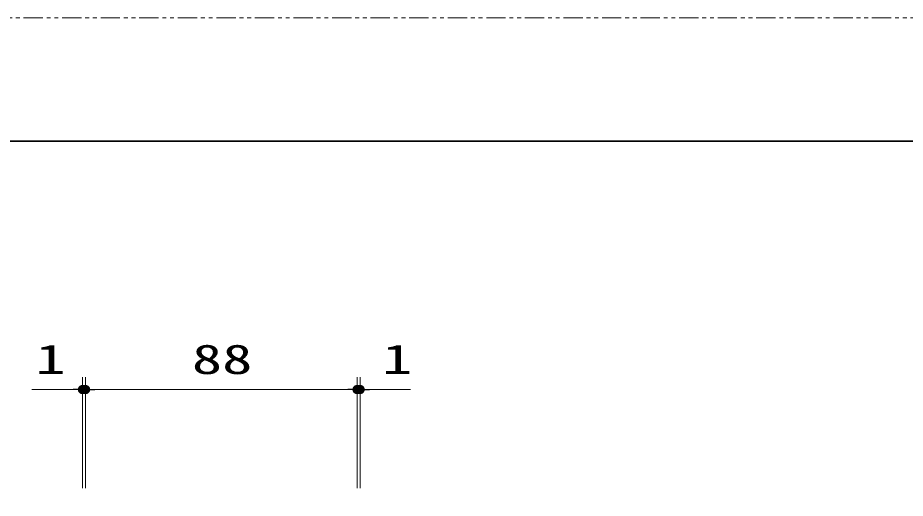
# Model space of a CAD drawing. Units: millimetres, scale not verified. Extents: x -1306 to 1306, y -607 to 607.
# Drawn here: x -533.6 to -245.9, y 438.2 to 594 of the extents above; entities that cross this region are included whole.
import ezdxf
from ezdxf.enums import TextEntityAlignment as Align

# ---------------------------------------------------------------- set-up
doc = ezdxf.new("R2010")
doc.units = ezdxf.units.MM
doc.header["$LTSCALE"] = 5
doc.header["$PDMODE"] = 32
doc.header["$PDSIZE"] = 2.5
doc.linetypes.add('USER1', pattern=[2.5, 1.25, -0.25, 0.25, -0.25, 0.25, -0.25])
for name, color, linetype, lineweight in [('0-3_陰線', 4, 'USER1', 9), ('1-1_寸法線', 3, 'Continuous', 13), ('1-4_DEFPOINTS', 7, 'Continuous', 5), ('1-5_0', 3, 'Continuous', 25), ('1-7_図面枠', 7, 'Continuous', 35)]:
    doc.layers.add(name, color=color, linetype=linetype, lineweight=lineweight)
doc.styles.add('ＭＳ ゴシック', font='')
doc.styles.get('ＭＳ ゴシック').set_extended_font_data('MS Gothic')

# ---------------------------------------------------------------- blocks, each defined once
blk = doc.blocks.new('_DOT')
at = {"layer": '1-5_0'}
blk.add_line((-2.5, 0), (-5, 0), dxfattribs=at)
for points in [[(0, 0), (-2.5, 0), (-2.48, 0.313)], [(0, 0), (-2.48, -0.313), (-2.5, 0)], [(0, 0), (-2.48, 0.313), (-2.421, 0.622)], [(0, 0), (-2.421, -0.622), (-2.48, -0.313)], [(0, 0), (-2.421, 0.622), (-2.324, 0.92)], [(0, 0), (-2.324, -0.92), (-2.421, -0.622)], [(0, 0), (-2.324, 0.92), (-2.191, 1.204)], [(0, 0), (-2.191, -1.204), (-2.324, -0.92)], [(0, 0), (-2.191, 1.204), (-2.023, 1.469)], [(0, 0), (-2.023, -1.469), (-2.191, -1.204)], [(0, 0), (-2.023, 1.469), (-1.822, 1.711)], [(0, 0), (-1.822, -1.711), (-2.023, -1.469)], [(0, 0), (-1.822, 1.711), (-1.594, 1.926)], [(0, 0), (-1.594, -1.926), (-1.822, -1.711)], [(0, 0), (-1.594, 1.926), (-1.34, 2.111)], [(0, 0), (-1.34, -2.111), (-1.594, -1.926)], [(0, 0), (-1.34, 2.111), (-1.064, 2.262)], [(0, 0), (-1.064, -2.262), (-1.34, -2.111)], [(0, 0), (-1.064, 2.262), (-0.773, 2.378)], [(0, 0), (-0.773, -2.378), (-1.064, -2.262)], [(0, 0), (-0.773, 2.378), (-0.468, 2.456)], [(0, 0), (-0.468, -2.456), (-0.773, -2.378)], [(0, 0), (-0.468, 2.456), (-0.157, 2.495)], [(0, 0), (-0.157, -2.495), (-0.468, -2.456)], [(0, 0), (-0.157, 2.495), (0.157, 2.495)], [(0, 0), (0.157, -2.495), (-0.157, -2.495)], [(0, 0), (0.157, 2.495), (0.468, 2.456)], [(0, 0), (0.468, 2.456), (0.773, 2.378)], [(0, 0), (0.773, 2.378), (1.064, 2.262)], [(0, 0), (1.064, 2.262), (1.34, 2.111)], [(0, 0), (1.34, 2.111), (1.594, 1.926)], [(0, 0), (1.594, 1.926), (1.822, 1.711)], [(0, 0), (1.822, 1.711), (2.023, 1.469)], [(0, 0), (2.023, 1.469), (2.191, 1.204)], [(0, 0), (2.191, 1.204), (2.324, 0.92)], [(0, 0), (2.324, 0.92), (2.421, 0.622)], [(0, 0), (2.421, 0.622), (2.48, 0.313)], [(0, 0), (2.48, 0.313), (2.5, 0)], [(0, 0), (0.468, -2.456), (0.157, -2.495)], [(0, 0), (0.773, -2.378), (0.468, -2.456)], [(0, 0), (1.064, -2.262), (0.773, -2.378)], [(0, 0), (1.34, -2.111), (1.064, -2.262)], [(0, 0), (1.594, -1.926), (1.34, -2.111)], [(0, 0), (1.822, -1.711), (1.594, -1.926)], [(0, 0), (2.023, -1.469), (1.822, -1.711)], [(0, 0), (2.191, -1.204), (2.023, -1.469)], [(0, 0), (2.324, -0.92), (2.191, -1.204)], [(0, 0), (2.421, -0.622), (2.324, -0.92)], [(0, 0), (2.48, -0.313), (2.421, -0.622)], [(0, 0), (2.5, 0), (2.48, -0.313)]]:
    blk.add_solid(points, dxfattribs=at)

msp = doc.modelspace()

# ---------------------------------------------------------------- linework, layer by layer
at = {"layer": '0-3_陰線'}
msp.add_line((387.036, 594), (-1292.964, 594), dxfattribs=at)
at = {"layer": '1-1_寸法線'}
for p, q in [((-512.627, 441.448), (-512.627, 477.448)), ((-512.627, 441.448), (-512.627, 477.448)), ((-511.627, 441.448), (-511.627, 477.448)), ((-511.627, 441.448), (-511.627, 477.448)), ((-511.627, 441.448), (-511.627, 477.448)), ((-423.627, 441.448), (-423.627, 477.448)), ((-423.627, 441.448), (-423.627, 477.448)), ((-423.627, 441.448), (-423.627, 477.448)), ((-422.627, 441.448), (-422.627, 477.448)), ((-422.627, 441.448), (-422.627, 477.448)), ((-515.627, 473.448), (-529.008, 473.448)), ((-515.627, 473.448), (-529.008, 473.448)), ((-511.627, 473.448), (-512.627, 473.448)), ((-511.627, 473.448), (-512.627, 473.448)), ((-508.627, 473.448), (-505.627, 473.448)), ((-508.627, 473.448), (-426.627, 473.448)), ((-508.627, 473.448), (-505.627, 473.448)), ((-426.627, 473.448), (-429.627, 473.448)), ((-426.627, 473.448), (-429.627, 473.448)), ((-423.627, 473.448), (-422.627, 473.448)), ((-423.627, 473.448), (-422.627, 473.448)), ((-419.627, 473.448), (-406.246, 473.448)), ((-419.627, 473.448), (-406.246, 473.448))]:
    msp.add_line(p, q, dxfattribs=at)
at = {"layer": '1-4_DEFPOINTS'}
for p in [(-511.627, 473.448), (-423.627, 473.448), (-422.627, 473.448)]:
    msp.add_point(p, dxfattribs=at)
at = {"layer": '1-7_図面枠'}
msp.add_lwpolyline([(-1252.964, -554), (347.036, -554), (347.036, 554), (-1252.964, 554)], close=True, dxfattribs=at)

# ---------------------------------------------------------------- block references
at = {"layer": '1-1_寸法線', "xscale": 0.6, "yscale": 0.6}
for p in [(-512.627, 473.448), (-512.627, 473.448), (-423.627, 473.448), (-423.627, 473.448), (-423.627, 473.448)]:
    msp.add_blockref('_DOT', p, dxfattribs=at)
at = {"layer": '1-1_寸法線', "xscale": 0.6, "yscale": 0.6, "rotation": 180}
for p in [(-511.627, 473.448), (-511.627, 473.448), (-511.627, 473.448), (-422.627, 473.448), (-422.627, 473.448)]:
    msp.add_blockref('_DOT', p, dxfattribs=at)

# ---------------------------------------------------------------- texts
at = {"layer": '1-1_寸法線', "style": 'ＭＳ ゴシック', "width": 1.5}
for s, p in [('1', (-527.865, 475.597)), ('1', (-527.865, 475.597)), ('88', (-477.151, 475.597)), ('1', (-415.484, 475.597)), ('1', (-415.484, 475.597))]:
    msp.add_text(s, height=9.604, dxfattribs=at).set_placement(p, align=Align.BOTTOM_LEFT)

doc.saveas('drawing.dxf')
